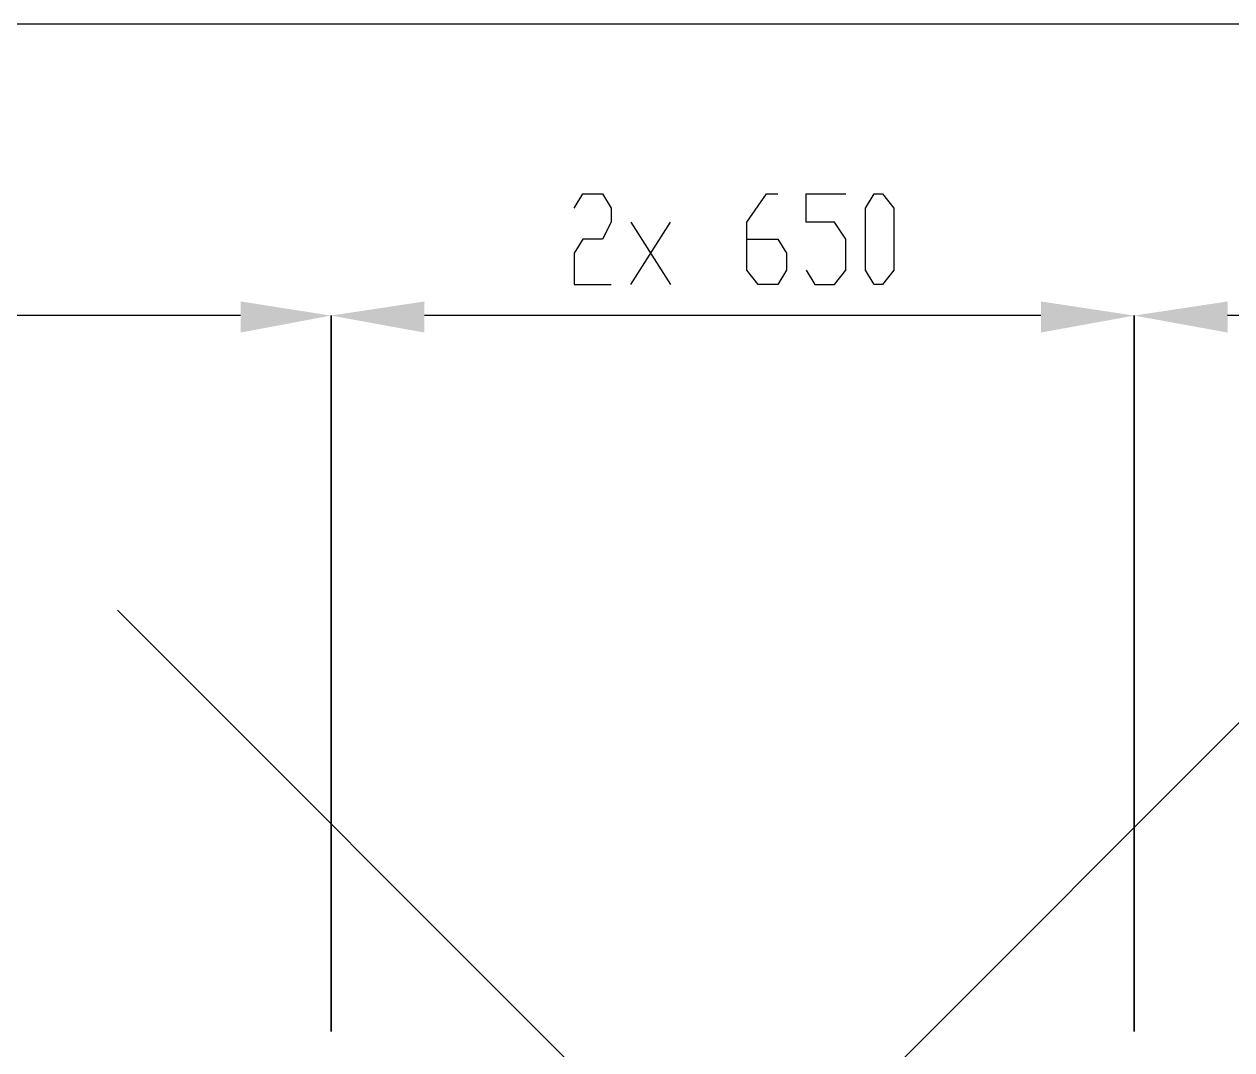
# Model space of a CAD drawing. Header units: millimetres. Extents: x -45 to 90, y -17 to 16.
# Drawn here: x 2.102 to 4.059, y 2.038 to 3.699 of the extents above; entities that cross this region are included whole.
import ezdxf

# ---------------------------------------------------------------- set-up
doc = ezdxf.new("R2010")
doc.units = ezdxf.units.MM
doc.header["$PDMODE"] = 3
doc.layers.add('PDF_Geometry', color=7, linetype='Continuous')
doc.layers.add('PDF_Solid Fills', color=7, linetype='Continuous')

msp = doc.modelspace()

# ---------------------------------------------------------------- linework, layer by layer
at = {"color": 4}
msp.add_point((3.2531, 1.75), dxfattribs=at)
at = {"layer": 'PDF_Geometry', "lineweight": 25}
for points in [[(36.9251, 3.6994), (0.1467, 3.6994)], [(2.9934, 3.4014), (3.0072, 3.4243), (3.0393, 3.4243), (3.053, 3.4014), (3.053, 3.3785), (3.0393, 3.351), (3.0072, 3.351), (2.9934, 3.3281), (2.9934, 3.2776), (3.053, 3.2776)], [(3.2731, 3.351), (3.3235, 3.351), (3.3372, 3.3281), (3.3372, 3.3006), (3.3235, 3.2776), (3.2914, 3.2776), (3.2731, 3.3006), (3.2731, 3.3785), (3.3051, 3.4243), (3.3235, 3.4243)], [(3.3693, 3.3006), (3.3831, 3.2776), (3.4152, 3.2776), (3.4335, 3.3006), (3.4335, 3.351), (3.4152, 3.3785), (3.3693, 3.3785), (3.3693, 3.4243), (3.4335, 3.4243)], [(3.0851, 3.2776), (3.1493, 3.3785)], [(3.0851, 3.3785), (3.1493, 3.2776)], [(2.4525, 3.2272), (0.353, 3.2272)], [(3.7498, 3.2272), (2.7505, 3.2272)], [(16.9521, 3.2272), (4.0524, 3.2272)]]:
    msp.add_lwpolyline(points, dxfattribs=at)
for points in [[(3.4793, 3.2776), (3.4656, 3.3006), (3.4656, 3.4014), (3.4793, 3.4243), (3.4931, 3.4243), (3.5114, 3.4014), (3.5114, 3.3006), (3.4931, 3.2776)], [(2.5992, 3.2272), (2.5992, 2.0674)], [(3.9011, 3.2272), (3.9011, 2.0674)]]:
    msp.add_lwpolyline(points, close=True, dxfattribs=at)
at = {"layer": 'PDF_Solid Fills', "transparency": 33554559}
for points in [[(2.4525, 3.2501), (2.4525, 3.1997), (2.5992, 3.2272)], [(2.7505, 3.2501), (2.7505, 3.1997), (2.5992, 3.2272)], [(3.7498, 3.2501), (3.7498, 3.1997), (3.9011, 3.2272)], [(4.0524, 3.2501), (4.0524, 3.1997), (3.9011, 3.2272)]]:
    msp.add_solid(points, dxfattribs=at)

doc.saveas('drawing.dxf')
